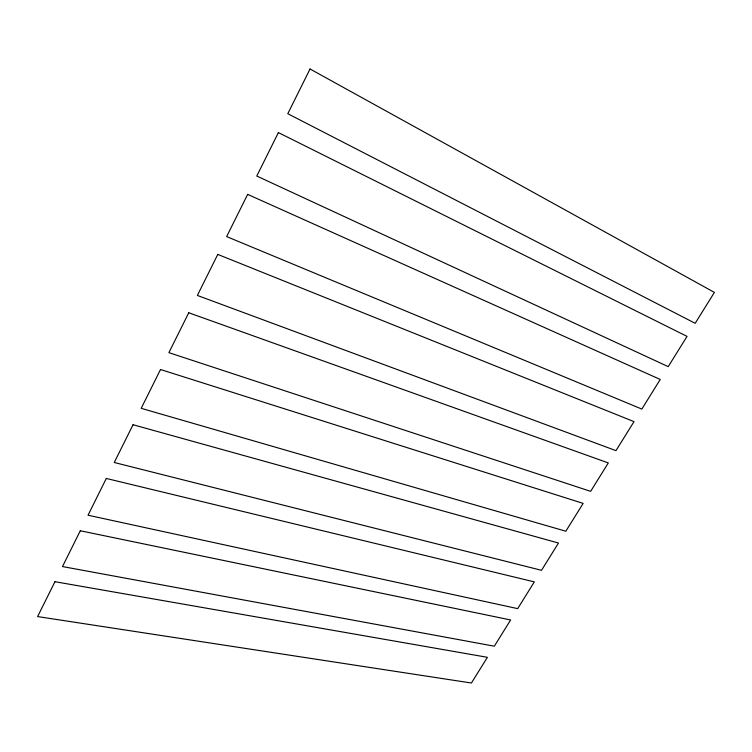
<?xml version="1.0" encoding="UTF-8"?>
<svg xmlns="http://www.w3.org/2000/svg" width="752" height="752" viewBox="0 0 752 752"><rect width="100%" height="100%" fill="white"/><g stroke="black" fill="none" stroke-linecap="round" stroke-linejoin="round"><path stroke-width="1.13" d="M54.952 581.7L37.6 616.574L471.41 683.013L487.399 657.314L54.952 581.7M80.295 530.762L62.482 566.557L494.318 646.194L510.627 619.977L80.295 530.762M106.314 478.451L88.031 515.214L517.686 608.631L534.315 581.888L106.314 478.451M133.048 424.73L114.257 462.489L541.515 570.317L558.482 543.038L133.048 424.73M160.514 369.523L141.207 408.327L565.833 531.232L583.148 503.398L160.514 369.523M188.752 312.776L168.899 352.66L590.64 491.347L608.312 462.931L188.752 312.776M217.779 254.411L197.372 295.442L615.963 450.636L634.011 421.628L217.779 254.411M247.652 194.383L226.653 236.589L641.823 409.069L660.237 379.459L247.652 194.383M278.39 132.596L256.78 176.034L668.218 366.638L687.037 336.388L278.39 132.596M310.04 68.987L287.79 113.712L695.186 323.294L714.4 292.396L310.04 68.987"/></g></svg>
